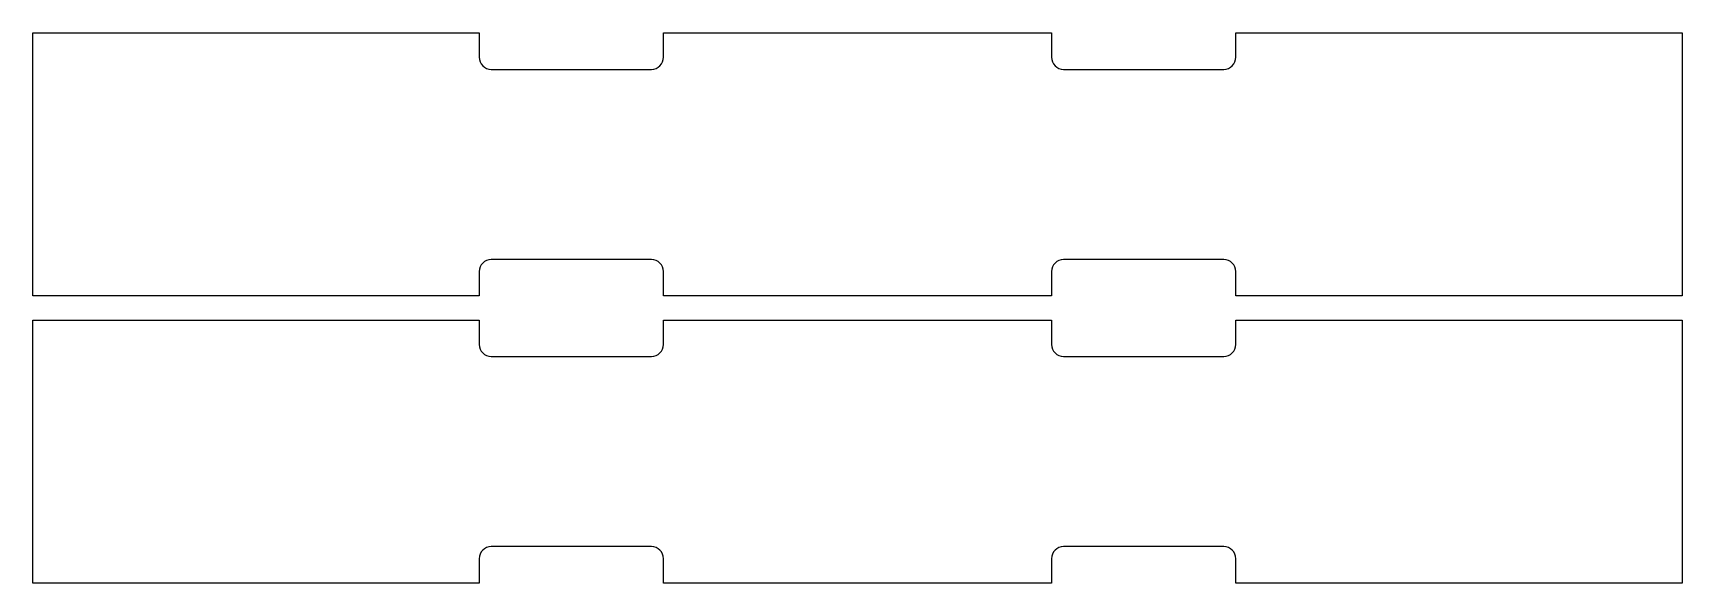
# Model space of a CAD drawing. Extents: x -420 to 2454, y -295 to 739.
# Drawn here: x 655.75 to 689.75, y -255.45 to -244.11 of the extents above; entities that cross this region are included whole.
import ezdxf

# ---------------------------------------------------------------- set-up
doc = ezdxf.new("R2010")
doc.units = 0
doc.layers.get('0').update_dxf_attribs({"linetype": 'CONTINUOUS'})

msp = doc.modelspace()

# ---------------------------------------------------------------- linework, layer by layer
for p, q in [((655.75, -249.527), (655.75, -244.107)), ((655.75, -244.107), (664.95, -244.107)), ((664.95, -244.107), (664.95, -244.607)), ((668.75, -244.607), (668.75, -244.107)), ((668.75, -244.107), (676.75, -244.107)), ((676.75, -244.107), (676.75, -244.607)), ((680.55, -244.607), (680.55, -244.107)), ((680.55, -244.107), (689.75, -244.107)), ((689.75, -244.107), (689.75, -249.527)), ((665.2, -244.857), (668.5, -244.857)), ((677, -244.857), (680.3, -244.857)), ((668.5, -248.777), (665.2, -248.777)), ((680.3, -248.777), (677, -248.777)), ((664.95, -249.027), (664.95, -249.527)), ((668.75, -249.527), (668.75, -249.027)), ((676.75, -249.027), (676.75, -249.527)), ((680.55, -249.527), (680.55, -249.027)), ((664.95, -249.527), (655.75, -249.527)), ((676.75, -249.527), (668.75, -249.527)), ((689.75, -249.527), (680.55, -249.527)), ((655.75, -255.447), (655.75, -250.027)), ((655.75, -250.027), (664.95, -250.027)), ((664.95, -250.027), (664.95, -250.527)), ((668.75, -250.527), (668.75, -250.027)), ((668.75, -250.027), (676.75, -250.027)), ((676.75, -250.027), (676.75, -250.527)), ((680.55, -250.527), (680.55, -250.027)), ((680.55, -250.027), (689.75, -250.027)), ((689.75, -250.027), (689.75, -255.447)), ((665.2, -250.777), (668.5, -250.777)), ((677, -250.777), (680.3, -250.777)), ((664.95, -254.947), (664.95, -255.447)), ((668.5, -254.697), (665.2, -254.697)), ((668.75, -255.447), (668.75, -254.947)), ((676.75, -254.947), (676.75, -255.447)), ((680.3, -254.697), (677, -254.697)), ((680.55, -255.447), (680.55, -254.947)), ((664.95, -255.447), (655.75, -255.447)), ((676.75, -255.447), (668.75, -255.447)), ((689.75, -255.447), (680.55, -255.447))]:
    msp.add_line(p, q)
for centre, start, end in [((665.2, -244.607), 180, 270), ((668.5, -244.607), 270, 0), ((677, -244.607), 180, 270), ((680.3, -244.607), 270, 0), ((665.2, -249.027), 90, 180), ((668.5, -249.027), 360, 90), ((677, -249.027), 90, 180), ((680.3, -249.027), 360, 90), ((665.2, -250.527), 180, 270), ((668.5, -250.527), 270, 0), ((677, -250.527), 180, 270), ((680.3, -250.527), 270, 0), ((665.2, -254.947), 90, 180), ((668.5, -254.947), 360, 90), ((677, -254.947), 90, 180), ((680.3, -254.947), 360, 90)]:
    msp.add_arc(centre, 0.25, start, end)

doc.saveas('drawing.dxf')
